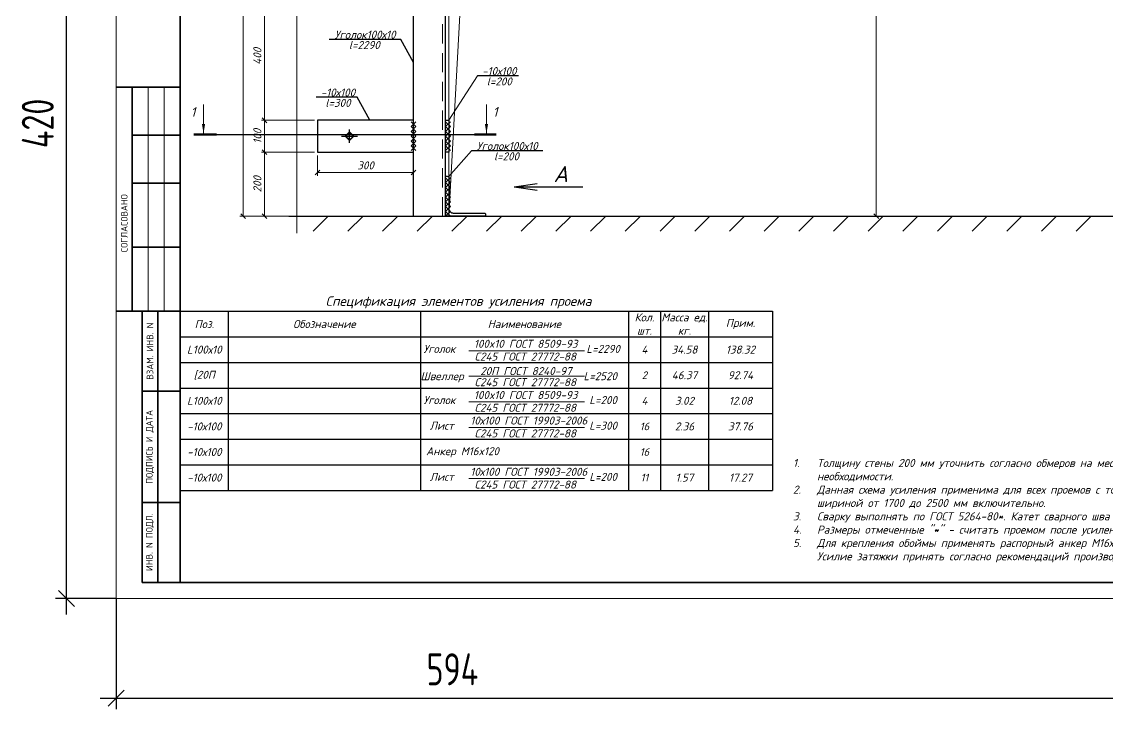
# Model space of a CAD drawing. Header units: millimetres. Extents: x 10124 to 8132345, y -95635 to 1386204.
# Drawn here: x 159084 to 162475, y 25514 to 27663 of the extents above; entities that cross this region are included whole.
import ezdxf
from ezdxf.enums import TextEntityAlignment as Align

# ---------------------------------------------------------------- set-up
doc = ezdxf.new("R2010")
doc.units = ezdxf.units.MM
doc.linetypes.add('Пунктир 2мм', pattern=[3, 2, -1])
doc.layers.get('DEFPOINTS').update_dxf_attribs({"color": 1})
for name, color, linetype, lineweight in [('013', 7, 'Continuous', 13), ('030', 7, 'Continuous', 30), ('Размер', 140, 'Continuous', 13), ('Разрезы', 54, 'Continuous', 20), ('ТЕКСТ', 214, 'Continuous', 20)]:
    doc.layers.add(name, color=color, linetype=linetype, lineweight=lineweight)
doc.styles.add('10', font='isocpeui.ttf', dxfattribs={"height": 25})
doc.styles.add('100', font='isocpeui.ttf', dxfattribs={"height": 250})
doc.styles.add('GOST', font='isocpeur.TTF')
doc.styles.add('БДА100', font='romand.shx', dxfattribs={"width": 0.7})
doc.dimstyles.new('10', dxfattribs={"dimtxt": 37.5, "dimasz": 15, "dimexe": 10, "dimexo": 10, "dimgap": 10, "dimtad": 1, "dimtxsty": '10', "dimblk": 'OBLIQUE', "dimcen": 2.5, "dimadec": 0, "dimazin": 0, "dimtfac": 1, "dimtmove": 0, "dimatfit": 3, "dimfxl": 1, "dimlwd": 15, "dimlwe": 15, "dimarcsym": 0})
doc.dimstyles.new('БДА1', dxfattribs={"dimtxt": 2, "dimasz": 1, "dimexe": 0.7, "dimexo": 0, "dimgap": 0.8, "dimtad": 1, "dimdec": 0, "dimrnd": 1, "dimzin": 0, "dimdsep": 46, "dimtxsty": 'БДА100', "dimblk": 'OBLIQUE', "dimcen": 2, "dimdle": 1, "dimadec": 0, "dimazin": 0, "dimtfac": 1, "dimtdec": 0, "dimtmove": 1, "dimatfit": 3, "dimldrblk": 'NONE', "dimfxl": 0.7, "dimtolj": 1, "dimtzin": 0, "dimlwd": -1, "dimlwe": -1, "dimarcsym": 0})

# ---------------------------------------------------------------- blocks, each defined once
blk = doc.blocks.new('_OBLIQUE')
at = {"color": 0, "linetype": 'ByBlock'}
blk.add_line((-0.5, -0.5), (0.5, 0.5), dxfattribs=at)
blk = doc.blocks.new('*D17')
at = {"layer": 'DEFPOINTS', "color": 0, "transparency": 16777216}
for p, q in [((0, 0), (0, -34.62)), ((594, 0), (594, -34.62)), ((-5, -31.12), (599, -31.12))]:
    blk.add_line(p, q, dxfattribs=at)
for p in [(0, 0), (594, 0), (594, -31.12)]:
    blk.add_point(p, dxfattribs=at)
at = {"layer": 'DEFPOINTS', "color": 0, "transparency": 16777216, "xscale": 5, "yscale": 5, "zscale": 5, "rotation": 180}
blk.add_blockref('_OBLIQUE', (0, -31.12), dxfattribs=at)
at = {"layer": 'DEFPOINTS', "color": 0, "transparency": 16777216, "xscale": 5, "yscale": 5, "zscale": 5}
blk.add_blockref('_OBLIQUE', (594, -31.12), dxfattribs=at)
at = {"layer": 'DEFPOINTS', "color": 0, "lineweight": 0, "transparency": 16777216, "insert": (105, -22.12), "char_height": 10, "attachment_point": 5, "style": 'БДА100'}
blk.add_mtext('\\A1;594', dxfattribs=at)
blk = doc.blocks.new('_None')
blk = doc.blocks.new('*D18')
at = {"layer": 'DEFPOINTS', "color": 0, "transparency": 16777216}
for p, q in [((-15.52, -5), (-15.52, 425)), ((0, 420), (-19.02, 420)), ((0, 0), (-19.02, 0))]:
    blk.add_line(p, q, dxfattribs=at)
for p in [(-15.52, 420), (0, 420), (0, 0)]:
    blk.add_point(p, dxfattribs=at)
at = {"layer": 'DEFPOINTS', "color": 0, "transparency": 16777216, "xscale": 5, "yscale": 5, "zscale": 5}
for p, rotation in [((-15.52, 420), 90), ((-15.52, 0), 270)]:
    blk.add_blockref('_OBLIQUE', p, dxfattribs=dict(at, rotation=rotation))
at = {"layer": 'DEFPOINTS', "color": 0, "lineweight": 0, "transparency": 16777216, "insert": (-24.52, 148.5), "char_height": 10, "attachment_point": 5, "rotation": 90, "style": 'БДА100'}
blk.add_mtext('\\A1;420', dxfattribs=at)
blk = doc.blocks.new('*D504')
at = {"color": 0, "lineweight": 15, "ltscale": 100, "transparency": 16777216}
for p, q in [((159997.8, 29345), (159765.4, 29345)), ((159775.4, 27055), (159775.4, 29345)), ((159932.9, 27055), (159765.4, 27055))]:
    blk.add_line(p, q, dxfattribs=at)
at = {"layer": 'DEFPOINTS', "color": 0, "ltscale": 100, "transparency": 16777216}
for p in [(159775.4, 29345), (160007.8, 29345), (159942.9, 27055)]:
    blk.add_point(p, dxfattribs=at)
at = {"color": 0, "lineweight": 15, "ltscale": 100, "transparency": 16777216, "xscale": 15, "yscale": 15, "zscale": 15}
for p, rotation in [((159775.4, 29345), 90), ((159775.4, 27055), 270)]:
    blk.add_blockref('_OBLIQUE', p, dxfattribs=dict(at, rotation=rotation))
at = {"color": 0, "ltscale": 100, "transparency": 16777216, "insert": (159752.9, 28200), "char_height": 25, "attachment_point": 5, "rotation": 90, "style": '10'}
blk.add_mtext('2290', dxfattribs=at)
blk = doc.blocks.new('*D529')
at = {"color": 0, "lineweight": 15, "ltscale": 100, "transparency": 16777216}
for p, q in [((159997.8, 27255), (159832.3, 27255)), ((159842.3, 27055), (159842.3, 27255)), ((159932.9, 27055), (159832.3, 27055))]:
    blk.add_line(p, q, dxfattribs=at)
at = {"layer": 'DEFPOINTS', "color": 0, "ltscale": 100, "transparency": 16777216}
for p in [(159842.3, 27255), (160007.8, 27255), (159942.9, 27055)]:
    blk.add_point(p, dxfattribs=at)
at = {"color": 0, "lineweight": 15, "ltscale": 100, "transparency": 16777216, "xscale": 15, "yscale": 15, "zscale": 15}
for p, rotation in [((159842.3, 27255), 90), ((159842.3, 27055), 270)]:
    blk.add_blockref('_OBLIQUE', p, dxfattribs=dict(at, rotation=rotation))
at = {"color": 0, "ltscale": 100, "transparency": 16777216, "insert": (159819.8, 27155), "char_height": 25, "attachment_point": 5, "rotation": 90, "style": '10'}
blk.add_mtext('200', dxfattribs=at)
blk = doc.blocks.new('*D530')
at = {"color": 0, "lineweight": 15, "ltscale": 100, "transparency": 16777216}
for p, q in [((159997.8, 27355), (159832.3, 27355)), ((159842.3, 27255), (159842.3, 27355)), ((159997.8, 27255), (159832.3, 27255))]:
    blk.add_line(p, q, dxfattribs=at)
at = {"layer": 'DEFPOINTS', "color": 0, "ltscale": 100, "transparency": 16777216}
for p in [(159842.3, 27355), (160007.8, 27355), (160007.8, 27255)]:
    blk.add_point(p, dxfattribs=at)
at = {"color": 0, "lineweight": 15, "ltscale": 100, "transparency": 16777216, "xscale": 15, "yscale": 15, "zscale": 15}
for p, rotation in [((159842.3, 27355), 90), ((159842.3, 27255), 270)]:
    blk.add_blockref('_OBLIQUE', p, dxfattribs=dict(at, rotation=rotation))
at = {"color": 0, "ltscale": 100, "transparency": 16777216, "insert": (159819.8, 27305), "char_height": 25, "attachment_point": 5, "rotation": 90, "style": '10'}
blk.add_mtext('100', dxfattribs=at)
blk = doc.blocks.new('*D531')
at = {"color": 0, "lineweight": 15, "ltscale": 100, "transparency": 16777216}
for p, q in [((159997.8, 27755), (159832.3, 27755)), ((159842.3, 27355), (159842.3, 27755)), ((159997.8, 27355), (159832.3, 27355))]:
    blk.add_line(p, q, dxfattribs=at)
at = {"layer": 'DEFPOINTS', "color": 0, "ltscale": 100, "transparency": 16777216}
for p in [(159842.3, 27755), (160007.8, 27755), (160007.8, 27355)]:
    blk.add_point(p, dxfattribs=at)
at = {"color": 0, "lineweight": 15, "ltscale": 100, "transparency": 16777216, "xscale": 15, "yscale": 15, "zscale": 15}
for p, rotation in [((159842.3, 27755), 90), ((159842.3, 27355), 270)]:
    blk.add_blockref('_OBLIQUE', p, dxfattribs=dict(at, rotation=rotation))
at = {"color": 0, "ltscale": 100, "transparency": 16777216, "insert": (159819.8, 27555), "char_height": 25, "attachment_point": 5, "rotation": 90, "style": '10'}
blk.add_mtext('400', dxfattribs=at)
blk = doc.blocks.new('*D525')
at = {"color": 0, "lineweight": 15, "ltscale": 100, "transparency": 16777216}
for p, q in [((161642.2, 29335), (161763.4, 29335)), ((161753.4, 29335), (161753.4, 27055)), ((161642.2, 27055), (161763.4, 27055))]:
    blk.add_line(p, q, dxfattribs=at)
at = {"layer": 'DEFPOINTS', "color": 0, "ltscale": 100, "transparency": 16777216}
for p in [(161632.2, 29335), (161632.2, 27055), (161753.4, 27055)]:
    blk.add_point(p, dxfattribs=at)
at = {"color": 0, "lineweight": 15, "ltscale": 100, "transparency": 16777216, "xscale": 15, "yscale": 15, "zscale": 15}
for p, rotation in [((161753.4, 29335), 90), ((161753.4, 27055), 270)]:
    blk.add_blockref('_OBLIQUE', p, dxfattribs=dict(at, rotation=rotation))
at = {"color": 0, "ltscale": 100, "transparency": 16777216, "insert": (161730.9, 28195), "char_height": 25, "attachment_point": 5, "rotation": 90, "style": '10'}
blk.add_mtext('2280*', dxfattribs=at)
blk = doc.blocks.new('*U172')
blk.add_lwpolyline([(-34.5, 90.5), (-29.1, 90.5, -0.414214), (-24.5, 85.9), (-24.5, -10.5, 0.414214), (-10.5, -24.5), (85.9, -24.5, -0.414214), (90.5, -29.1), (90.5, -34.5), (-34.5, -34.5)], format="xyb", close=True)
blk = doc.blocks.new('*U251')
at = {"layer": 'DEFPOINTS'}
blk.add_line((0, 0), (80.57, 0), dxfattribs=at)
at = {"layer": 'Разрезы', "color": 0, "lineweight": 60}
for p, q in [((-7.07, 0), (0, 0)), ((87.32, 0), (80.57, 0))]:
    blk.add_line(p, q, dxfattribs=at)
at = {"layer": 'Разрезы', "color": 0}
for p, q in [((-4.07, -0.35), (-4.07, -9.4)), ((84.32, -0.35), (84.32, -9.4))]:
    blk.add_line(p, q, dxfattribs=at)
for points in [[(-4.07, -0.35), (-3.57, -3.35), (-4.57, -3.35)], [(84.32, -0.35), (83.82, -3.35), (84.83, -3.35)]]:
    blk.add_solid(points, dxfattribs=at)
at = {"layer": 'Разрезы', "color": 0, "style": '100'}
for tag, p in [('1', (-7.34, -7.05)), ('2', (87.05, -7.11))]:
    blk.add_attdef(tag, text='', height=3, dxfattribs=at).set_placement(p, align=Align.MIDDLE_CENTER)
blk = doc.blocks.new('*D540')
at = {"color": 0, "lineweight": 15, "ltscale": 100, "transparency": 16777216}
for p, q in [((160007.8, 27245), (160007.8, 27181.5)), ((160307.8, 27245), (160307.8, 27181.5)), ((160007.8, 27191.5), (160307.8, 27191.5))]:
    blk.add_line(p, q, dxfattribs=at)
at = {"layer": 'DEFPOINTS', "color": 0, "ltscale": 100, "transparency": 16777216}
for p in [(160007.8, 27255), (160307.8, 27255), (160307.8, 27191.5)]:
    blk.add_point(p, dxfattribs=at)
at = {"color": 0, "lineweight": 15, "ltscale": 100, "transparency": 16777216, "xscale": 15, "yscale": 15, "zscale": 15, "rotation": 180}
blk.add_blockref('_OBLIQUE', (160007.8, 27191.5), dxfattribs=at)
at = {"color": 0, "lineweight": 15, "ltscale": 100, "transparency": 16777216, "xscale": 15, "yscale": 15, "zscale": 15}
blk.add_blockref('_OBLIQUE', (160307.8, 27191.5), dxfattribs=at)
at = {"color": 0, "ltscale": 100, "transparency": 16777216, "insert": (160157.8, 27214), "char_height": 25, "attachment_point": 5, "style": '10'}
blk.add_mtext('300', dxfattribs=at)
blk = doc.blocks.new('*T681')
at = {"layer": '013', "color": 0, "linetype": 'ByBlock', "lineweight": 30, "ltscale": 100, "transparency": 16777216}
for p, q in [((0, 0), (1850, 0)), ((0, 0), (0, -560)), ((150, 0), (150, -560)), ((750, 0), (750, -560)), ((1400, 0), (1400, -560)), ((1500, 0), (1500, -80)), ((1650, 0), (1650, -80)), ((1850, 0), (1850, -80)), ((0, -80), (1850, -80)), ((1500, -80), (1500, -560)), ((1650, -80), (1650, -560)), ((1850, -80), (1850, -560)), ((0, -160), (1400, -160)), ((1400, -160), (1500, -160)), ((1500, -160), (1650, -160)), ((1650, -160), (1850, -160)), ((0, -240), (1400, -240)), ((1400, -240), (1500, -240)), ((1500, -240), (1650, -240)), ((1650, -240), (1850, -240)), ((0, -320), (1400, -320)), ((1400, -320), (1500, -320)), ((1500, -320), (1650, -320)), ((1650, -320), (1850, -320)), ((0, -400), (1400, -400)), ((1400, -400), (1500, -400)), ((1500, -400), (1650, -400)), ((1650, -400), (1850, -400)), ((0, -480), (1400, -480)), ((1400, -480), (1500, -480)), ((1500, -480), (1650, -480)), ((1650, -480), (1850, -480)), ((0, -560), (1400, -560)), ((1400, -560), (1500, -560)), ((1500, -560), (1650, -560)), ((1650, -560), (1850, -560))]:
    blk.add_line(p, q, dxfattribs=at)
at = {"layer": '013', "color": 0, "lineweight": 30, "ltscale": 100, "transparency": 16777216, "char_height": 25, "attachment_point": 5, "style": '100'}
for s, insert, width in [('Поз.', (75, -40), 149.7), ('Обозначение', (450, -40), 599.7), ('Наименование', (1075, -40), 649.7), ('Кол. шт.', (1450, -40), 99.7), ('Масса ед. кг.', (1575, -40), 149.7), ('Прим.', (1750, -40), 199.7), ('L100х10', (75, -120), 149.7), ('[20П', (75, -200), 149.7), ('L100х10', (75, -280), 149.7), ('-10х100', (75, -360), 149.7), ('-10х100', (75, -440), 149.7), ('-10х100', (75, -520), 149.7)]:
    blk.add_mtext(s, dxfattribs=dict(at, insert=insert, width=width))
at = {"layer": '013', "color": 140, "lineweight": 30, "ltscale": 100, "transparency": 16777216, "attachment_point": 5, "style": '100'}
for s, insert, char_height, width in [('4', (1450, -120), 24, 70), ('34.58', (1575, -120), 25, 120), ('138.32', (1750, -120), 25, 170), ('2', (1450, -200), 24, 70), ('46.37', (1575, -200), 25, 120), ('92.74', (1750, -200), 25, 170), ('4', (1450, -280), 24, 70), ('3.02', (1575, -280), 25, 120), ('12.08', (1750, -280), 25, 170), ('16', (1450, -360), 24, 70), ('2.36', (1575, -360), 25, 120), ('37.76', (1750, -360), 25, 170), ('16', (1450, -440), 24, 70), ('11', (1450, -520), 24, 70), ('1.57', (1575, -520), 25, 120), ('17.27', (1750, -520), 25, 170)]:
    blk.add_mtext(s, dxfattribs=dict(at, insert=insert, char_height=char_height, width=width))
blk = doc.blocks.new('*U16')
at = {"color": 44, "lineweight": 20, "ltscale": 10}
for p, q in [((0, 420), (0, 0)), ((0, 0), (594, 0))]:
    blk.add_line(p, q, dxfattribs=at)
at = {"color": 137, "lineweight": 35, "ltscale": 10}
for p, q in [((20, 415), (20, 5)), ((0, 159.8), (20, 159.8)), ((5, 89.8), (5, 159.8)), ((5, 144.8), (20, 144.8)), ((5, 129.8), (20, 129.8)), ((5, 109.8), (20, 109.8)), ((0, 89.8), (20, 89.8)), ((8.04, 89.8), (8.04, 5)), ((13.02, 89.8), (13.02, 5)), ((8.04, 64.8), (20, 64.8)), ((8.04, 30), (20, 30)), ((8.04, 5), (589, 5))]:
    blk.add_line(p, q, dxfattribs=at)
at = {"color": 44, "lineweight": 13}
for p, q in [((10, 89.8), (10, 159.8)), ((15, 89.8), (15, 159.8))]:
    blk.add_line(p, q, dxfattribs=at)
at = {"color": 0, "lineweight": 13, "char_height": 2.0408, "attachment_point": 5, "rotation": 90, "style": 'GOST'}
for s, insert, width in [('СОГЛАСОВАНО', (2.49, 117.3), 55), ('ВЗАМ. ИНВ. N', (10.53, 77.3), 25), ('ПОДПИСЬ И ДАТА', (10.53, 47.4), 34.7978), ('ИНВ. N ПОДЛ.', (10.53, 17.6), 24.8009)]:
    blk.add_mtext(s, dxfattribs=dict(at, insert=insert, width=width))
at = {"color": 44, "lineweight": 13, "style": 'GOST', "oblique": 10, "width": 0.8}
for tag in ['ФОРМАТВЕРТ', 'ФОРМАТГОРИЗ']:
    blk.add_attdef(tag, (542.98, 1.6), '', height=2, dxfattribs=at)
at = {"layer": 'DEFPOINTS', "color": 251, "lineweight": 0}
dim = blk.add_linear_dim(base=(-15.52, 420), p1=(0, 0), p2=(0, 420), angle=90, dimstyle='БДА1', override={"dimscale": 5}, dxfattribs=at)
dim.commit()
dim.dimension.update_dxf_attribs({"geometry": '*D18', "text_midpoint": (-15.52, 148.5), "dimtype": 128})
dim = blk.add_linear_dim(base=(594, -31.12), p1=(0, 0), p2=(594, 0), dimstyle='БДА1', override={"dimscale": 5}, dxfattribs=at)
dim.commit()
dim.dimension.update_dxf_attribs({"geometry": '*D17', "text_midpoint": (105, -31.12), "dimtype": 128})

msp = doc.modelspace()

# ---------------------------------------------------------------- linework, layer by layer
at = {"ltscale": 100}
for p, q in [((160268.036, 27607.507), (160044.295, 27607.507)), ((160307.838, 27535.843), (160268.036, 27607.507)), ((160635.472, 27493.713), (160507.58, 27493.713)), ((160131.389, 27426.709), (160003.497, 27426.709)), ((160171.191, 27355.045), (160131.389, 27426.709)), ((160315.338, 27335.045), (160300.338, 27350.045)), ((160300.338, 27335.045), (160315.338, 27350.045)), ((160422.838, 27335.045), (160407.838, 27350.045)), ((160407.838, 27335.045), (160422.838, 27350.045)), ((160082.781, 27305.045), (160132.895, 27305.045)), ((160107.838, 27284.181), (160107.838, 27325.91)), ((160315.338, 27320.045), (160300.338, 27335.045)), ((160300.338, 27320.045), (160315.338, 27335.045)), ((160315.338, 27305.045), (160300.338, 27320.045)), ((160300.338, 27305.045), (160315.338, 27320.045)), ((160315.338, 27290.045), (160300.338, 27305.045)), ((160300.338, 27290.045), (160315.338, 27305.045)), ((160422.838, 27320.045), (160407.838, 27335.045)), ((160407.838, 27320.045), (160422.838, 27335.045)), ((160422.838, 27305.045), (160407.838, 27320.045)), ((160407.838, 27305.045), (160422.838, 27320.045)), ((160422.838, 27290.045), (160407.838, 27305.045)), ((160407.838, 27290.045), (160422.838, 27305.045)), ((160315.338, 27275.045), (160300.338, 27290.045)), ((160300.338, 27275.045), (160315.338, 27290.045)), ((160315.338, 27260.045), (160300.338, 27275.045)), ((160300.338, 27260.045), (160315.338, 27275.045)), ((160422.838, 27275.045), (160407.838, 27290.045)), ((160407.838, 27275.045), (160422.838, 27290.045)), ((160422.838, 27260.045), (160407.838, 27275.045)), ((160407.838, 27260.045), (160422.838, 27275.045)), ((160712.034, 27259.608), (160488.293, 27259.608)), ((160422.838, 27160.045), (160407.838, 27175.045)), ((160407.838, 27160.045), (160422.838, 27175.045)), ((160422.838, 27145.045), (160407.838, 27160.045)), ((160407.838, 27145.045), (160422.838, 27160.045)), ((160422.838, 27130.045), (160407.838, 27145.045)), ((160407.838, 27130.045), (160422.838, 27145.045)), ((160622.189, 27147.059), (160693.416, 27157.361)), ((160622.189, 27147.059), (160836.309, 27147.059)), ((160622.189, 27147.059), (160693.416, 27136.756)), ((160422.838, 27115.045), (160407.838, 27130.045)), ((160407.838, 27115.045), (160422.838, 27130.045)), ((160422.838, 27100.045), (160407.838, 27115.045)), ((160407.838, 27100.045), (160422.838, 27115.045)), ((160422.838, 27085.045), (160407.838, 27100.045)), ((160407.838, 27085.045), (160422.838, 27100.045)), ((160422.838, 27070.045), (160407.838, 27085.045)), ((160407.838, 27070.045), (160422.838, 27085.045)), ((160422.838, 27055.045), (160407.838, 27070.045)), ((160407.838, 27055.045), (160422.838, 27070.045)), ((159917.887, 27055.045), (163618.803, 27055.045))]:
    msp.add_line(p, q, dxfattribs=at)
at = {"layer": '013', "ltscale": 100}
for p, q in [((160417.838, 27355.045), (160507.58, 27493.713)), ((160416.491, 27178.698), (160488.293, 27259.608)), ((159994.187, 27008.125), (160041.428, 27055.045)), ((160102.534, 27008.125), (160149.774, 27055.045)), ((160210.88, 27008.125), (160258.121, 27055.045)), ((160319.227, 27008.125), (160366.468, 27055.045)), ((160427.574, 27008.125), (160474.814, 27055.045)), ((160535.92, 27008.125), (160583.161, 27055.045)), ((160644.267, 27008.125), (160691.508, 27055.045)), ((160752.614, 27008.125), (160799.854, 27055.045)), ((160860.96, 27008.125), (160908.201, 27055.045)), ((160969.307, 27008.125), (161016.548, 27055.045)), ((161077.654, 27008.125), (161124.894, 27055.045)), ((161186, 27008.125), (161233.241, 27055.045)), ((161294.347, 27008.125), (161341.588, 27055.045)), ((161402.694, 27008.125), (161449.934, 27055.045)), ((161511.04, 27008.125), (161558.281, 27055.045)), ((161619.387, 27008.125), (161666.628, 27055.045)), ((161727.734, 27008.125), (161774.975, 27055.045)), ((161836.08, 27008.125), (161883.321, 27055.045)), ((161944.427, 27008.125), (161991.668, 27055.045)), ((162052.774, 27008.125), (162100.015, 27055.045)), ((162161.12, 27008.125), (162208.361, 27055.045)), ((162269.467, 27008.125), (162316.708, 27055.045)), ((162377.814, 27008.125), (162425.055, 27055.045))]:
    msp.add_line(p, q, dxfattribs=at)
at = {"layer": '013', "ltscale": 4}
for p, q in [((160480.347, 26634.872), (160841.691, 26634.872)), ((160480.347, 26554.872), (160841.691, 26554.872)), ((160480.347, 26474.872), (160841.691, 26474.872)), ((160480.347, 26394.872), (160841.691, 26394.872)), ((160480.347, 26234.872), (160841.691, 26234.872))]:
    msp.add_line(p, q, dxfattribs=at)
at = {"layer": '013', "ltscale": 100}
for points in [[(159942.887, 27001.77), (159942.887, 28087.565), (159885.595, 28116.601), (160010.127, 28086.689), (159942.887, 28122.586), (159942.887, 29682.166)], [(160417.838, 27055.045), (160522.306, 28962.287), (162117.838, 29335.045)]]:
    msp.add_lwpolyline(points, dxfattribs=at)
at = {"layer": '013', "linetype": 'Пунктир 2мм', "ltscale": 30}
msp.add_lwpolyline([(160397.838, 27055.045), (160397.838, 29345.045)], dxfattribs=at)
at = {"layer": '013', "ltscale": 100}
msp.add_lwpolyline([(160417.838, 29335.045), (162917.838, 29335.045), (162917.838, 27055.045), (160417.838, 27055.045)], close=True, dxfattribs=at)
at = {"layer": '030', "ltscale": 100}
msp.add_line((160307.838, 27055.045), (160407.838, 27055.045), dxfattribs=at)
for points in [[(160307.838, 27055.045), (160307.838, 29345.045)], [(160407.838, 27055.045), (160407.838, 29345.045)], [(160307.838, 27355.045), (160007.838, 27355.045), (160007.838, 27255.045), (160307.838, 27255.045), (160307.838, 27355.045)], [(160417.838, 27355.045), (160417.838, 27255.045), (160407.838, 27255.045), (160407.838, 27355.045), (160417.838, 27355.045)], [(160094.338, 27305.045), (160107.838, 27318.545), (160121.338, 27305.045), (160107.838, 27291.545), (160094.338, 27305.045)]]:
    msp.add_lwpolyline(points, dxfattribs=at)
msp.add_circle((160107.838, 27305.045), 9, dxfattribs=at)

# ---------------------------------------------------------------- block references
at = {"xscale": 10, "yscale": 10, "zscale": 10}
msp.add_blockref('*U16', (159379.057, 25860.225), dxfattribs=at)
msp.add_blockref('*T681', (159579.057, 26758.203))
at = {"layer": '030'}
msp.add_blockref('*U172', (160442.338, 27089.545), dxfattribs=at)
at = {"layer": 'Размер'}
ref = msp.add_blockref('*U251', (159692.294, 27310.274), dxfattribs=dict(at, xscale=-10, yscale=10, zscale=10, rotation=180))
ref.add_attrib('1', '1', dxfattribs={"layer": 'Разрезы', "color": 0, "height": 30, "style": '100'}).set_placement((159618.921, 27380.802), align=Align.MIDDLE_CENTER)
ref.add_attrib('2', '1', dxfattribs={"layer": 'Разрезы', "color": 0, "height": 30, "style": '100'}).set_placement((160562.838, 27381.326), align=Align.MIDDLE_CENTER)

# ---------------------------------------------------------------- texts
at = {"style": '100'}
for s, p in [('100x10 ГОСТ 8509-93', (160658.032, 26656.417)), ('Уголок', (160388.459, 26640.537)), ('С245 ГОСТ 27772-88', (160656.845, 26616.369)), ('L=2290', (160899.947, 26640.537)), ('Швеллер', (160396.813, 26555.193)), ('20П ГОСТ 8240-97', (160658.811, 26571.073)), ('L=2520', (160891.004, 26555.193)), ('С245 ГОСТ 27772-88', (160656.845, 26536.369)), ('Уголок', (160388.459, 26480.537)), ('100x10 ГОСТ 8509-93', (160658.032, 26496.417)), ('L=200', (160899.947, 26480.537)), ('С245 ГОСТ 27772-88', (160656.845, 26456.369)), ('10х100 ГОСТ 19903-2006', (160667.754, 26416.417)), ('Лист', (160395.778, 26400.537)), ('С245 ГОСТ 27772-88', (160656.845, 26376.369)), ('L=300', (160899.947, 26400.537)), ('Анкер М16x120 ', (160468.534, 26320.681)), ('Лист', (160395.778, 26240.537)), ('10х100 ГОСТ 19903-2006', (160667.754, 26256.417)), ('L=200', (160899.947, 26240.537)), ('С245 ГОСТ 27772-88', (160656.845, 26216.369))]:
    msp.add_text(s, height=25, dxfattribs=at).set_placement(p, align=Align.MIDDLE_CENTER)
at = {"ltscale": 100, "char_height": 25, "attachment_point": 5, "style": '10'}
for s, insert in [('Уголок100х10', (160156.485, 27622.544)), ('l=2290', (160154.078, 27590.169)), ('-10х100', (160575.573, 27508.75)), ('l=200', (160575.573, 27476.375)), ('-10х100', (160071.49, 27441.746)), ('l=300', (160071.49, 27409.371)), ('Уголок100х10', (160600.483, 27274.645)), ('l=200', (160598.076, 27242.271))]:
    msp.add_mtext(s, dxfattribs=dict(at, insert=insert))
at = {"color": 0, "lineweight": 9, "style": '10'}
for s, insert, char_height, width, attachment_point in [('\\pxi1.23419; А', (160720.933, 27186.909), 50, 295.72287, 5), ('\\pxi-3,l5.23419,t5.23419;1.^IТолщину стены 200 мм уточнить согласно обмеров на месте. Длины элементов скорректировать при необходимости.\\P2.^IДанная схема усиления применима для всех проемов с толщиной ж/б стен 200 мм {\\Lна типовом этаже} шириной от 1700 до 2500 мм включительно. \\P3.^IСварку выполнять по ГОСТ 5264-80*. Катет сварного шва принять 8 мм.\\P4.^IРазмеры отмеченные "*" - считать проемом после усиления (в чистоте).\\P5.^IДля крепления обоймы применять распорный анкер М16х120 с назначением для ж/б стен.\\P^IУсилие затяжки принять согласно рекомендаций производителя.', (161437.428, 26134.633), 25, 1840.54729, 4)]:
    msp.add_mtext(s, dxfattribs=dict(at, insert=insert, char_height=char_height, width=width, attachment_point=attachment_point))
at = {"layer": 'ТЕКСТ', "style": '100'}
msp.add_text('Спецификация элементов усиления проема', height=30, dxfattribs=at).set_placement((160032.97, 26774.971))

# ---------------------------------------------------------------- dimensions: what is measured, and where the dimension line sits
at = {"ltscale": 100}
for base, p2, picture, middle in [((159775.42, 29345.045), (160007.838, 29345.045), '*D504', (159752.92, 28200.045)), ((159842.333, 27255.045), (160007.838, 27255.045), '*D529', (159819.833, 27155.045))]:
    dim = msp.add_linear_dim(base=base, p1=(159942.887, 27055.045), p2=p2, angle=90, dimstyle='10', dxfattribs=at)
    dim.commit()
    dim.dimension.update_dxf_attribs({"geometry": picture, "text_midpoint": middle})
dim = msp.add_linear_dim(base=(161753.432, 27055.045), p1=(161632.241, 29335.045), p2=(161632.241, 27055.045), angle=90, text='2280*', dimstyle='10', dxfattribs=at)
dim.commit()
dim.dimension.update_dxf_attribs({"geometry": '*D525', "text_midpoint": (161730.932, 28195.045)})
for base, p1, p2, picture, middle in [((159842.333, 27755.045), (160007.838, 27355.045), (160007.838, 27755.045), '*D531', (159819.833, 27555.045)), ((159842.333, 27355.045), (160007.838, 27255.045), (160007.838, 27355.045), '*D530', (159819.833, 27305.045))]:
    dim = msp.add_linear_dim(base=base, p1=p1, p2=p2, angle=90, dimstyle='10', override={"dimtmove": 1}, dxfattribs=at)
    dim.commit()
    dim.dimension.update_dxf_attribs({"geometry": picture, "text_midpoint": middle})
dim = msp.add_linear_dim(base=(160307.838, 27191.513), p1=(160007.838, 27255.045), p2=(160307.838, 27255.045), dimstyle='10', dxfattribs=at)
dim.commit()
dim.dimension.update_dxf_attribs({"geometry": '*D540', "text_midpoint": (160157.838, 27214.013)})

doc.saveas('drawing.dxf')
